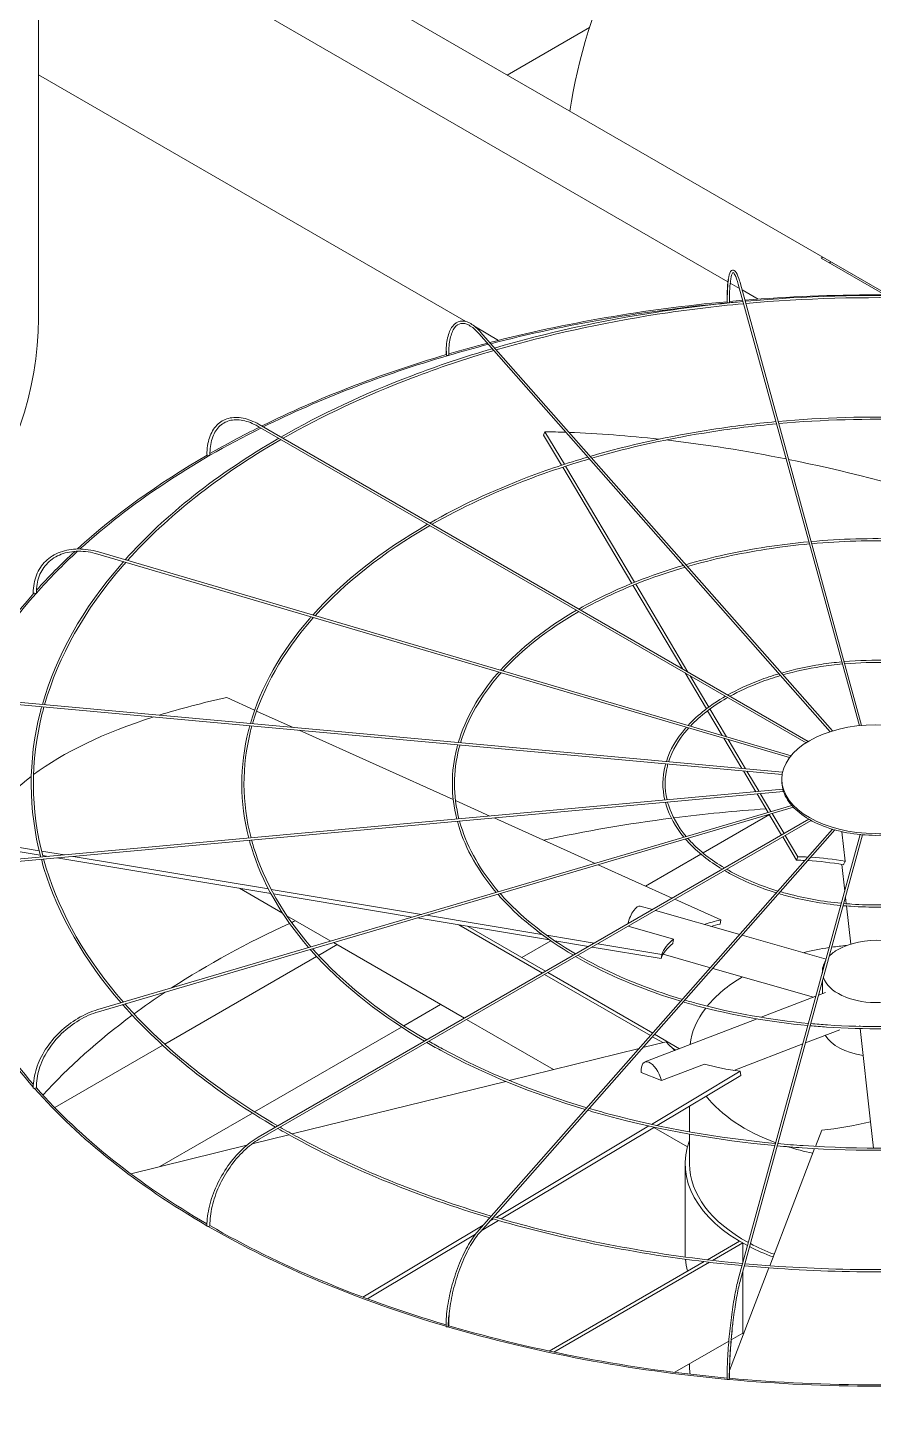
# Model space of a CAD drawing. Header units: millimetres. Extents: x -312439 to 477422, y -331570 to 212570.
# Drawn here: x 395668.5 to 395903.3, y 106674.1 to 107055.6 of the extents above; entities that cross this region are included whole.
import ezdxf

# ---------------------------------------------------------------- set-up
doc = ezdxf.new("R2010")
doc.units = ezdxf.units.MM

msp = doc.modelspace()

# ---------------------------------------------------------------- linework, layer by layer
at = {"color": 3, "linetype": 'Continuous', "lineweight": 0, "extrusion": (0, 0.816497, 0.57735)}
for p, q in [((395907.294, 106981.383), (395671.558, 107117.484)), ((395671.578, 107095.47), (395862.892, 106985.015)), ((395790.189, 106973.984), (395671.578, 107042.463))]:
    msp.add_line(p, q, dxfattribs=at)
at = {"color": 0, "linetype": 'Continuous', "lineweight": 0, "extrusion": (0, 0.816497, 0.57735)}
for p, q in [((395671.578, 106974.871), (395671.578, 107115.611)), ((395824.49, 107055.556), (395801.656, 107042.372)), ((395889.212, 106991.822), (395888.779, 106991.572)), ((395888.779, 106991.572), (395906.418, 106981.388)), ((395907.294, 106981.383), (395889.212, 106991.822)), ((395891.032, 106990.271), (395891.466, 106990.521)), ((395863.513, 106984.657), (395866.064, 106983.183)), ((395899.348, 106861.858), (395865.755, 106984.313)), ((395899.966, 106861.918), (395866.345, 106984.475)), ((395866.819, 106982.748), (395871.226, 106980.203)), ((395799.219, 106968.77), (395792.797, 106972.478)), ((395891.246, 106860.193), (395793.747, 106970.671)), ((395891.887, 106860.392), (395794.206, 106971.077)), ((395884.546, 106857.115), (395732.514, 106944.891)), ((395885.137, 106857.481), (395732.82, 106945.422)), ((395811.746, 106942.449), (395812.116, 106943.415)), ((395816.709, 106934.108), (395811.746, 106942.449)), ((395812.116, 106943.415), (395817.5, 106934.367)), ((395836.209, 106901.333), (395817.03, 106933.569)), ((395817.821, 106933.828), (395836.972, 106901.641)), ((395879.967, 106853.004), (395688.036, 106909.466)), ((395880.376, 106853.523), (395688.209, 106910.053)), ((395850.352, 106877.565), (395836.526, 106900.801)), ((395837.289, 106901.109), (395851.792, 106876.733)), ((395856.917, 106866.53), (395850.992, 106876.487)), ((395852.433, 106875.656), (395857.572, 106867.019)), ((395731.557, 106866.168), (395723.799, 106869.659)), ((395877.917, 106848.343), (395664.677, 106867.843)), ((395878.031, 106848.948), (395664.732, 106868.453)), ((395742.225, 106861.366), (395732.117, 106865.915)), ((395861.321, 106859.128), (395857.232, 106866)), ((395857.887, 106866.49), (395862.468, 106858.791)), ((395786.654, 106841.37), (395743.94, 106860.595)), ((395866.765, 106849.978), (395861.782, 106858.354)), ((395862.928, 106858.017), (395867.765, 106849.887)), ((395870.602, 106843.53), (395867.152, 106849.328)), ((395868.152, 106849.236), (395871.499, 106843.612)), ((395877.815, 106846.509), (395877.815, 106847.009)), ((395878.118, 106844.217), (395664.677, 106824.699)), ((395664.732, 106824.09), (395878.299, 106843.619)), ((395874.019, 106837.788), (395870.949, 106842.947)), ((395871.846, 106843.029), (395874.823, 106838.025)), ((395688.036, 106783.077), (395880.606, 106839.726)), ((395688.209, 106782.489), (395881.066, 106839.222)), ((395796.842, 106836.785), (395787.305, 106841.077)), ((395732.514, 106747.651), (395885.367, 106835.901)), ((395732.82, 106747.12), (395885.987, 106835.551)), ((395826, 106823.662), (395797.977, 106836.274)), ((395855.964, 106826.531), (395874.387, 106837.168)), ((395877.756, 106831.507), (395874.342, 106837.244)), ((395875.147, 106837.481), (395878.46, 106831.913)), ((395793.747, 106721.871), (395891.923, 106833.116)), ((395892.574, 106832.928), (395794.206, 106721.466)), ((395865.755, 106708.229), (395899.608, 106831.634)), ((395900.228, 106831.578), (395866.345, 106708.067)), ((395878.773, 106831.387), (395882.27, 106825.508)), ((395895.423, 106824.233), (395894.511, 106832.442)), ((395672.084, 106825.934), (395655.229, 106828.741)), ((395655.393, 106829.886), (395671.78, 106827.157)), ((395881.9, 106824.541), (395878.069, 106830.98)), ((395672.437, 106827.048), (395678.792, 106825.99)), ((395674.246, 106825.574), (395672.745, 106825.824)), ((395736.062, 106815.283), (395676.63, 106825.178)), ((395681.176, 106825.593), (395735.38, 106816.569)), ((395840.045, 106817.341), (395855.399, 106826.205)), ((395881.9, 106824.541), (395882.27, 106825.508)), ((395847.448, 106814.009), (395826.858, 106823.276)), ((395894.48, 106823.362), (395895.304, 106815.945)), ((395739.326, 106809.82), (395727.352, 106816.733)), ((395736.136, 106816.443), (395777.852, 106809.498)), ((395775.306, 106808.749), (395736.83, 106815.155)), ((395860.921, 106807.945), (395848.137, 106813.699)), ((395895.488, 106814.298), (395895.692, 106812.457)), ((395752.699, 106802.099), (395740.517, 106809.132)), ((395813.386, 106802.409), (395776.692, 106808.518)), ((395779.237, 106809.267), (395811.267, 106803.935)), ((395838.57, 106811.77), (395841.916, 106810.814)), ((395842.735, 106810.58), (395866.135, 106803.895)), ((395895.761, 106811.837), (395896.936, 106801.271)), ((395788.208, 106806.601), (395811.413, 106793.204)), ((395812.279, 106793.704), (395790.642, 106806.196)), ((395835.166, 106806.21), (395847.789, 106802.604)), ((395860.756, 106806.8), (395860.921, 106807.945)), ((395749.29, 106798.127), (395754.434, 106801.097)), ((395789.76, 106780.702), (395753.432, 106801.676)), ((395805.692, 106797.507), (395813.748, 106802.158)), ((395812.61, 106803.711), (395825.807, 106801.514)), ((395824.231, 106800.604), (395814.809, 106802.172)), ((395826.758, 106801.356), (395844.506, 106798.401)), ((395866.787, 106803.709), (395890.119, 106797.043)), ((395706.616, 106773.489), (395748.746, 106797.813)), ((395844.342, 106797.256), (395825.181, 106800.446)), ((395844.342, 106797.256), (395844.506, 106798.401)), ((395844.907, 106798.462), (395858.031, 106794.713)), ((395841.998, 106776.545), (395812.892, 106793.35)), ((395858.684, 106794.526), (395886.639, 106786.54)), ((395889.074, 106793.662), (395889.074, 106793.233)), ((395812.026, 106792.85), (395841.413, 106775.883)), ((395889.074, 106790.918), (395889.074, 106787.477)), ((395872.08, 106780.94), (395887.308, 106786.798)), ((395888.018, 106787.071), (395889.963, 106787.819)), ((395772.917, 106778.584), (395783.172, 106784.505)), ((395731.562, 106754.707), (395772.322, 106778.241)), ((395814.474, 106766.433), (395790.372, 106780.348)), ((395839.856, 106768.545), (395870.953, 106780.507)), ((395899.475, 106778.438), (395899.448, 106778.68)), ((395902.423, 106751.923), (395899.543, 106777.824)), ((395845.763, 106774.14), (395839.284, 106772.544)), ((395841.955, 106775.57), (395844.83, 106773.91)), ((395849.458, 106772.239), (395842.539, 106776.233)), ((395884.386, 106773.829), (395893.932, 106777.501)), ((395676.106, 106755.874), (395706.059, 106773.168)), ((395838.24, 106772.287), (395802.224, 106763.415)), ((395847.465, 106772.389), (395848.418, 106771.839)), ((395864.559, 106766.202), (395883.676, 106773.556)), ((395844.483, 106763.383), (395856.415, 106767.973)), ((395801.219, 106763.168), (395741.95, 106748.569)), ((395838.786, 106765.652), (395844.483, 106763.383)), ((395841.694, 106751.245), (395866.285, 106765.965)), ((395866.491, 106764.834), (395843.234, 106750.912)), ((395866.491, 106764.834), (395866.285, 106765.965)), ((395852.25, 106749.152), (395852.25, 106756.309)), ((395705.288, 106739.538), (395730.962, 106754.361)), ((395902.423, 106751.923), (395903.231, 106744.657)), ((395741.077, 106748.354), (395730.884, 106745.843)), ((395798.551, 106725.421), (395840.928, 106750.787)), ((395842.463, 106750.451), (395799.965, 106725.013)), ((395851.664, 106744.961), (395842.312, 106750.361)), ((395852.25, 106740.22), (395852.25, 106748.53)), ((395888.892, 106749.659), (395887.153, 106745.121)), ((395729.438, 106745.487), (395697.177, 106737.541)), ((395886.923, 106744.52), (395874.468, 106712.012)), ((395851.025, 106715.217), (395851.025, 106740.22)), ((395799.245, 106724.582), (395794.393, 106721.677)), ((395796.74, 106724.337), (395797.835, 106724.992)), ((395761.608, 106703.308), (395795.008, 106723.3)), ((395792.819, 106720.736), (395762.9, 106702.827)), ((395866.125, 106718.824), (395857.183, 106713.662)), ((395858.625, 106713.494), (395866.991, 106718.324)), ((395866.991, 106718.324), (395866.125, 106718.824)), ((395866.991, 106718.324), (395866.991, 106712.735)), ((395856.297, 106713.15), (395813.311, 106688.332)), ((395814.579, 106688.064), (395857.735, 106712.98)), ((395874.239, 106711.415), (395863.317, 106682.908)), ((395866.991, 106710.42), (395866.991, 106693.321)), ((395863.122, 106691.087), (395848.152, 106682.444)), ((395866.991, 106693.321), (395863.787, 106691.471)), ((395852.25, 106683.824), (395852.25, 106684.81)), ((395862.639, 106681.138), (395862.537, 106680.87))]:
    msp.add_line(p, q, dxfattribs=at)
at = {"color": 0, "linetype": 'Continuous', "lineweight": 0}
for centre, major_axis, ratio, start_param, end_param in [((395895.871, 107059.579), (55.374, 95.91), 0.5773503, 1.283548, 2.1650752), ((395904.049, 106829.998), (-262.225, 0), 0.5773503, 4.8542575, 4.8684283), ((395904.049, 106829.998), (-262.225, 0), 0.5773503, 4.5737285, 4.8518651), ((395904.049, 106829.998), (-262.225, 0), 0.5773503, 4.8709744, 5.1337903), ((395904.049, 106829.998), (-261.613, 0), 0.5773503, 4.8702538, 5.1336735), ((395862.944, 106979.505), (0.306, 0), 0.5773503, 3.1415927, 3.7072911), ((395862.992, 106979.331), (0.306, 0.001), 0.5647458, 3.2969897, 4.867786), ((395862.992, 106979.331), (0.306, 0.001), 0.5647458, 4.867786, 6.2831853), ((395904.049, 106829.998), (-261.613, 0), 0.5773503, 4.8601846, 4.8693633), ((395409.353, 106974.871), (-262.225, 0), 0.5773503, 2.3561945, 3.1415927), ((395904.049, 106829.998), (-262.225, 0), 0.5773503, 5.1849758, 5.420347), ((395784.963, 106964.877), (0.306, 0), 0.5773503, 3.1415927, 4.134446), ((395785.102, 106964.719), (0.306, 0.003), 0.5659728, 3.6079382, 5.1787345), ((395785.102, 106964.719), (0.306, 0.003), 0.5659728, 5.1787345, 6.2831853), ((395904.049, 106829.998), (-261.613, 0), 0.5773503, 5.1364588, 5.1836819), ((395904.049, 106829.998), (-262.225, 0), 0.5773503, 5.1365691, 5.1818933), ((395904.049, 106829.998), (-261.613, 0), 0.5773503, 5.183912, 5.4201653), ((395904.049, 106829.998), (-261.613, 0), 0.5773503, 5.4234857, 5.718128), ((395904.049, 106829.998), (-262.225, 0), 0.5773503, 5.4236595, 5.4949761), ((395904.42, 106788.282), (-236.033, 90.421), 0.5343599, 5.2814302, 5.3074736), ((395904.42, 106788.282), (-236.033, 90.421), 0.5343599, 5.1688261, 5.2776752), ((395904.42, 106788.282), (-236.033, 90.421), 0.5343599, 5.0198116, 5.1604272), ((395904.049, 106829.998), (-262.225, 0), 0.5773503, 5.4989549, 5.7196003), ((395718.628, 106937.051), (0.306, 0), 0.5773503, 3.1415927, 4.450555), ((395718.845, 106936.926), (0.306, 0.004), 0.5683066, 3.9193388, 5.4901351), ((395718.845, 106936.926), (0.306, 0.004), 0.5683066, 5.4901351, 6.2831853), ((395904.42, 106788.282), (-236.033, 90.421), 0.5343599, 4.8289255, 5.0170065), ((395904.049, 106829.998), (-261.613, 0), 0.5773503, 5.7230202, 5.8115447), ((395904.049, 106829.998), (-262.225, 0), 0.5773503, 5.7247725, 5.8068149), ((395904.049, 106829.998), (-262.225, 0), 0.5773503, 5.8129334, 6.0685314), ((395904.049, 106829.998), (-261.613, 0), 0.5773503, 5.8119417, 6.0598961), ((395670.433, 106898.753), (0.306, 0), 0.5773503, 3.1415927, 4.7647143), ((395670.706, 106898.673), (0.306, 0.005), 0.5715189, 4.2314546, 5.8022509), ((395670.706, 106898.673), (0.306, 0.005), 0.5715189, 5.8022509, 6.2831853), ((395904.214, 106788.46), (-250.189, 35.961), 0.3284711, 5.5638228, 5.6785471), ((395904.214, 106788.46), (-250.189, 35.961), 0.3284711, 5.6885713, 5.965771), ((395904.214, 106788.46), (-250.189, 35.961), 0.3284711, 5.9728515, 6.2156373), ((395903.941, 106846.509), (-26.126, 0), 0.5773503, 0, 0.1535113), ((395903.941, 106846.509), (-26.126, 0), 0.5773503, 0.160648, 0.4676706), ((395904.049, 106688.758), (-261.613, 0), 0.5773503, 4.8296672, 4.9289778), ((395903.941, 106846.509), (-26.126, 0), 0.5773503, 0.4748072, 0.7818298), ((395904.049, 106688.758), (-261.613, 0), 0.5773503, 4.9315023, 5.0730373), ((395903.941, 106846.509), (-26.126, 0), 0.5773503, 0.7889665, 1.0959891), ((395903.941, 106846.509), (-26.126, 0), 0.5773503, 1.1031258, 1.4101484), ((395903.941, 106846.509), (-26.126, 0), 0.5773503, 1.417285, 1.7243076), ((395904.049, 106787.315), (-56.639, 21.698), 0.5343599, 5.2632147, 5.3074736), ((395904.42, 106788.282), (56.639, -21.698), 0.5343599, 2.113134, 2.1658809), ((395904.049, 106787.315), (-56.639, 21.698), 0.5343599, 5.0728277, 5.2488944), ((395904.42, 106788.282), (56.639, -21.698), 0.5343599, 1.92896, 2.0989228), ((395837.051, 106806.455), (1.518, 5.315), 0.3621096, 0, 1.5955332), ((395904.049, 106829.998), (-262.225, 0), 0.5773503, 0.15775, 0.4689102), ((395904.049, 106829.998), (-261.613, 0), 0.5773503, 0.1573017, 0.4645126), ((395904.049, 106688.758), (-261.613, 0), 0.5773503, 5.3840325, 5.5566031), ((395904.049, 106688.758), (-261.613, 0), 0.5773503, 5.3759613, 5.381266), ((395904.214, 106788.46), (-60.036, 8.629), 0.3284711, 5.5638228, 5.6832782), ((395904.049, 106787.315), (-60.036, 8.629), 0.3284711, 5.5638228, 5.6281345), ((395904.049, 106787.315), (-60.036, 8.629), 0.3284711, 5.9809914, 6.2156373), ((395904.214, 106788.46), (-60.036, 8.629), 0.3284711, 5.9787164, 6.2156373), ((395904.049, 106771.35), (-51.8, 0), 0.5773503, 4.8725497, 4.9536635), ((395904.049, 106793.662), (-14.976, 0), 0.5773503, 3.6916997, 5.4977871), ((395904.049, 106771.35), (-51.8, 0), 0.5773503, 4.9668384, 5.1151413), ((395904.049, 106793.662), (-14.976, 0), 0.5773503, 5.4977871, 5.7722245), ((395904.049, 106793.662), (-14.976, 0), 0.5773503, 5.9253681, 6.3268432), ((395904.049, 106771.35), (-51.8, 0), 0.5773503, 5.5125312, 5.8454489), ((395904.049, 106793.662), (-14.976, 0), 0.5773503, 0.1968015, 2.9056449), ((395904.049, 106688.758), (-261.613, 0), 0.5773503, 5.5668053, 5.6187776), ((395904.049, 106688.758), (-261.613, 0), 0.5773503, 5.6218563, 5.7966666), ((395904.049, 106771.35), (-51.8, 0), 0.5773503, 5.864801, 6.2160224), ((395903.844, 106788.446), (-59.674, -10.853), 0.3443205, 0.1772511, 0.3142745), ((395904.049, 106778.755), (-14.976, 0), 0.5773503, 0.3310244, 1.3226651), ((395841.84, 106763.386), (-1.984, 5.159), 0.4527097, 4.5393785, 7.2340672), ((395903.844, 106788.446), (-59.674, -10.853), 0.3443205, 0.5921448, 0.8290657), ((395670.433, 106761.369), (0.306, 0), 0.5773503, 3.1415927, 5.7071921), ((395904.049, 106829.998), (-262.225, 0), 0.5773503, 0.4717795, 0.7837457), ((395670.706, 106761.449), (0.306, 0.005), 0.5830421, 5.1737369, 6.2831853), ((395904.049, 106829.998), (-261.613, 0), 0.5773503, 0.4715588, 0.781436), ((395904.049, 106771.35), (-51.8, 0), 0.5773503, 0.4237953, 1.0021877), ((395903.679, 106788.254), (-56.425, -22.248), 0.5660586, 1.0925617, 1.3294826), ((395904.049, 106740.22), (-53.025, 0), 0.5773503, 6.0678252, 7.1147249), ((395904.049, 106771.35), (-51.8, 0), 0.5773503, 1.0153625, 1.0203014), ((395904.049, 106771.35), (-51.8, 0), 0.5773503, 1.0757224, 1.2236785), ((395904.049, 106740.22), (-51.8, 0), 0.5773503, 0, 0.8158921), ((395718.628, 106723.07), (0.306, 0), 0.5773503, 3.1415927, 6.0213513), ((395904.049, 106829.998), (-262.225, 0), 0.5773503, 0.7858257, 1.0981183), ((395718.845, 106723.195), (0.306, 0.004), 0.5862544, 5.4898935, 6.2831853), ((395904.049, 106829.998), (-261.613, 0), 0.5773503, 0.7858227, 1.096892), ((395904.049, 106740.22), (-53.025, 0), 0.5773503, 0.8456372, 1.0001122), ((395904.049, 106740.22), (-51.8, 0), 0.5773503, 0.8304704, 0.9913861), ((395904.049, 106715.217), (-53.025, 0), 0.5773503, 0, 0.0255506), ((395904.049, 106715.217), (-53.025, 0), 0.5773503, 0.0459168, 0.1554998), ((395784.963, 106695.245), (-0.306, 0), 0.5773503, 0, 3.1415927), ((395904.049, 106829.998), (-262.225, 0), 0.5773503, 1.0998851, 1.4125333), ((395785.102, 106695.402), (-0.306, -0.003), 0.5885883, 2.6652649, 3.1415927), ((395904.049, 106829.998), (-261.613, 0), 0.5773503, 1.1000981, 1.4118355), ((395904.049, 106715.217), (-53.025, 0), 0.5773503, 0.7969487, 0.8037884), ((395904.049, 106689.258), (-262.225, 0), 0.5773503, 0, 2.3561945), ((395904.049, 106683.824), (-51.8, 0), 0.5773503, 0, 0.0632109), ((395862.944, 106680.616), (-0.306, 0), 0.5773503, 0, 3.1415927), ((395904.049, 106829.998), (-262.225, 0), 0.5773503, 1.4139544, 1.727034), ((395862.992, 106680.791), (-0.306, -0.001), 0.5898153, 2.9827557, 3.1415927), ((395904.049, 106829.998), (-261.613, 0), 0.5773503, 1.41439, 1.726367)]:
    msp.add_ellipse(centre, major_axis=major_axis, ratio=ratio, start_param=start_param, end_param=end_param, dxfattribs=at)
msp.add_ellipse((395903.941, 106847.009), major_axis=(-26.126, 0), ratio=0.5773503, dxfattribs=at)
for points, knots in [([(395862.638, 106979.505), (395862.638, 106981.209), (395862.689, 106982.726), (395862.892, 106985.244), (395863.042, 106986.244), (395863.443, 106987.666), (395863.669, 106988.181), (395864.454, 106988.296), (395864.703, 106988.149), (395865.254, 106987.563), (395865.561, 106986.909), (395866.041, 106985.527), (395866.193, 106985.029), (395866.345, 106984.475)], [4.712389, 4.712389, 4.712389, 4.712389, 5.0265482, 5.0265482, 5.3407075, 5.3407075, 5.6548668, 5.6548668, 5.8236028, 5.8236028, 6.1377621, 6.1377621, 6.2831853, 6.2831853, 6.2831853, 6.2831853]), ([(395865.755, 106984.313), (395865.436, 106985.474), (395865.117, 106986.365), (395864.561, 106987.446), (395864.312, 106987.596), (395864.285, 106987.596), (395864.08, 106987.447), (395863.728, 106986.282), (395863.584, 106985.432), (395863.373, 106983.189), (395863.311, 106981.759), (395863.298, 106979.87), (395863.297, 106979.603), (395863.298, 106979.332)], [0, 0, 0, 0, 0.3152669, 0.3152669, 0.6094726, 0.6094726, 0.9267406, 0.9267406, 1.2208373, 1.2208373, 1.5356304, 1.5356304, 1.5863402, 1.5863402, 1.5863402, 1.5863402]), ([(395863.02, 106985.641), (395863.011, 106985.581), (395863.002, 106985.519), (395862.85, 106984.432), (395862.755, 106983.129), (395862.692, 106980.891), (395862.683, 106980.131), (395862.686, 106979.331)], [1.10131175, 1.10131175, 1.10131175, 1.10131175, 1.12076762, 1.12076762, 1.43803566, 1.43803566, 1.5863026, 1.5863026, 1.5863026, 1.5863026]), ([(395940.198, 106979.595), (395932.704, 106980.273), (395925.152, 106980.741), (395900.924, 106981.556), (395884.166, 106981.086), (395867.684, 106979.595)], [5.342386, 5.342386, 5.342386, 5.342386, 5.43953692, 5.43953692, 5.65318828, 5.65318828, 5.65318828, 5.65318828]), ([(395940.034, 106978.995), (395932.516, 106979.673), (395924.94, 106980.139), (395900.821, 106980.938), (395884.199, 106980.469), (395867.849, 106978.995)], [5.34285963, 5.34285963, 5.34285963, 5.34285963, 5.44045758, 5.44045758, 5.65271466, 5.65271466, 5.65271466, 5.65271466]), ([(395867.064, 106979.539), (395859.058, 106978.802), (395851.117, 106977.825), (395827.69, 106974.199), (395812.528, 106970.851), (395798.121, 106966.64)], [5.65586592, 5.65586592, 5.65586592, 5.65586592, 5.75969853, 5.75969853, 5.96646224, 5.96646224, 5.96646224, 5.96646224]), ([(395867.229, 106978.939), (395859.152, 106978.198), (395851.142, 106977.212), (395827.821, 106973.594), (395812.825, 106970.286), (395798.569, 106966.132)], [5.65539644, 5.65539644, 5.65539644, 5.65539644, 5.76029586, 5.76029586, 5.96514032, 5.96514032, 5.96514032, 5.96514032]), ([(395784.657, 106964.877), (395784.657, 106966.592), (395784.807, 106968.141), (395785.404, 106970.767), (395785.848, 106971.845), (395787.029, 106973.43), (395787.778, 106973.936), (395789.418, 106974.22), (395790.278, 106974.047), (395792.091, 106973.127), (395793.056, 106972.341), (395794.08, 106971.218), (395794.143, 106971.148), (395794.206, 106971.077)], [4.712389, 4.712389, 4.712389, 4.712389, 5.0265482, 5.0265482, 5.3407075, 5.3407075, 5.6548668, 5.6548668, 5.9484515, 5.9484515, 6.2626108, 6.2626108, 6.2831853, 6.2831853, 6.2831853, 6.2831853]), ([(395793.747, 106970.671), (395792.832, 106971.707), (395791.924, 106972.473), (395790.241, 106973.395), (395789.476, 106973.551), (395788.134, 106973.316), (395787.537, 106972.922), (395786.51, 106971.524), (395786.093, 106970.519), (395785.541, 106968.016), (395785.401, 106966.525), (395785.407, 106964.818), (395785.408, 106964.77), (395785.408, 106964.722)], [0, 0, 0, 0, 0.3146448, 0.3146448, 0.6289116, 0.6289116, 0.9461796, 0.9461796, 1.2634477, 1.2634477, 1.5772832, 1.5772832, 1.5863402, 1.5863402, 1.5863402, 1.5863402]), ([(395797.473, 106966.449), (395789.799, 106964.189), (395782.341, 106961.684), (395762.109, 106953.996), (395749.932, 106948.288), (395738.855, 106941.937)], [5.96956861, 5.96956861, 5.96956861, 5.96956861, 6.07987049, 6.07987049, 6.27966483, 6.27966483, 6.27966483, 6.27966483]), ([(395797.92, 106965.942), (395790.147, 106963.66), (395782.595, 106961.127), (395762.445, 106953.466), (395750.419, 106947.837), (395739.469, 106941.583)], [5.96825255, 5.96825255, 5.96825255, 5.96825255, 6.08012371, 6.08012371, 6.27780239, 6.27780239, 6.27780239, 6.27780239]), ([(395784.805, 106965.731), (395784.799, 106965.527), (395784.796, 106965.32), (395784.794, 106964.981), (395784.795, 106964.85), (395784.796, 106964.718)], [7.805980691, 7.805980691, 7.805980691, 7.805980691, 7.845140151, 7.845140151, 7.869416781, 7.869416781, 7.869416781, 7.869416781]), ([(395718.322, 106937.051), (395718.322, 106938.777), (395718.558, 106940.372), (395719.492, 106943.151), (395720.19, 106944.335), (395721.989, 106946.155), (395723.087, 106946.791), (395725.555, 106947.442), (395726.922, 106947.459), (395729.787, 106946.89), (395731.286, 106946.302), (395732.793, 106945.437), (395732.807, 106945.429), (395732.82, 106945.422)], [0, 0, 0, 0, 0.3141593, 0.3141593, 0.6283185, 0.6283185, 0.9411039, 0.9411039, 1.2538555, 1.2538555, 1.5680148, 1.5680148, 1.5707963, 1.5707963, 1.5707963, 1.5707963]), ([(395732.514, 106944.891), (395731.076, 106945.721), (395729.644, 106946.282), (395726.945, 106946.817), (395725.678, 106946.792), (395723.427, 106946.178), (395722.44, 106945.591), (395720.817, 106943.897), (395720.182, 106942.789), (395719.337, 106940.141), (395719.129, 106938.604), (395719.151, 106936.93)], [4.712389, 4.712389, 4.712389, 4.712389, 5.029657, 5.029657, 5.3469251, 5.3469251, 5.6641931, 5.6641931, 5.9814611, 5.9814611, 6.2987292, 6.2987292, 6.2987292, 6.2987292]), ([(395876.207, 106946.211), (395870.222, 106945.659), (395864.286, 106944.928), (395846.77, 106942.218), (395835.432, 106939.718), (395824.654, 106936.575)], [5.65618024, 5.65618024, 5.65618024, 5.65618024, 5.75959703, 5.75959703, 5.96555925, 5.96555925, 5.96555925, 5.96555925]), ([(395876.372, 106945.611), (395870.316, 106945.055), (395864.311, 106944.315), (395846.901, 106941.613), (395835.728, 106939.153), (395825.102, 106936.067)], [5.6555551, 5.6555551, 5.6555551, 5.6555551, 5.760393, 5.760393, 5.9637948, 5.9637948, 5.9637948, 5.9637948]), ([(395931.056, 106946.267), (395925.472, 106946.77), (395919.846, 106947.118), (395901.729, 106947.73), (395889.175, 106947.38), (395876.827, 106946.267)], [5.34296141, 5.34296141, 5.34296141, 5.34296141, 5.43938168, 5.43938168, 5.65261288, 5.65261288, 5.65261288, 5.65261288]), ([(395930.891, 106945.667), (395925.284, 106946.17), (395919.634, 106946.516), (395901.626, 106947.111), (395889.208, 106946.763), (395876.991, 106945.667)], [5.34359392, 5.34359392, 5.34359392, 5.34359392, 5.44060854, 5.44060854, 5.65198037, 5.65198037, 5.65198037, 5.65198037]), ([(395824.005, 106936.385), (395818.255, 106934.69), (395812.666, 106932.813), (395797.545, 106927.068), (395788.455, 106922.812), (395780.178, 106918.079)], [5.96969757, 5.96969757, 5.96969757, 5.96969757, 6.07982614, 6.07982614, 6.27841616, 6.27841616, 6.27841616, 6.27841616]), ([(395824.453, 106935.878), (395818.602, 106934.161), (395812.919, 106932.255), (395797.881, 106926.537), (395788.941, 106922.361), (395780.793, 106917.724)], [5.96794353, 5.96794353, 5.96794353, 5.96794353, 6.08016355, 6.08016355, 6.27592849, 6.27592849, 6.27592849, 6.27592849]), ([(395885.347, 106912.894), (395881.384, 106912.527), (395877.453, 106912.042), (395865.847, 106910.248), (395858.329, 106908.596), (395851.179, 106906.519)], [5.65683386, 5.65683386, 5.65683386, 5.65683386, 5.75939254, 5.75939254, 5.96383461, 5.96383461, 5.96383461, 5.96383461]), ([(395885.512, 106912.294), (395881.478, 106911.923), (395877.479, 106911.429), (395865.978, 106909.643), (395858.626, 106908.03), (395851.627, 106906.011)], [5.65589869, 5.65589869, 5.65589869, 5.65589869, 5.76058509, 5.76058509, 5.96118261, 5.96118261, 5.96118261, 5.96118261]), ([(395921.916, 106912.95), (395918.242, 106913.279), (395914.542, 106913.507), (395902.532, 106913.914), (395894.182, 106913.685), (395885.967, 106912.95)], [5.34408303, 5.34408303, 5.34408303, 5.34408303, 5.43906993, 5.43906993, 5.65149126, 5.65149126, 5.65149126, 5.65149126]), ([(395921.751, 106912.35), (395918.054, 106912.679), (395914.33, 106912.905), (395902.429, 106913.296), (395894.215, 106913.069), (395886.131, 106912.35)], [5.34503474, 5.34503474, 5.34503474, 5.34503474, 5.44090812, 5.44090812, 5.65053954, 5.65053954, 5.65053954, 5.65053954]), ([(395670.127, 106898.753), (395670.127, 106900.486), (395670.426, 106902.135), (395671.602, 106905.105), (395672.478, 106906.424), (395674.719, 106908.591), (395676.083, 106909.439), (395679.154, 106910.58), (395680.861, 106910.874), (395684.45, 106910.887), (395686.331, 106910.606), (395688.209, 106910.053)], [4.712389, 4.712389, 4.712389, 4.712389, 5.0265482, 5.0265482, 5.3407075, 5.3407075, 5.6548668, 5.6548668, 5.969026, 5.969026, 6.2831853, 6.2831853, 6.2831853, 6.2831853]), ([(395688.036, 106909.466), (395686.22, 106910), (395684.408, 106910.267), (395680.973, 106910.244), (395679.352, 106909.954), (395676.459, 106908.854), (395675.189, 106908.044), (395673.114, 106905.986), (395672.31, 106904.737), (395671.245, 106901.914), (395670.984, 106900.339), (395671.012, 106898.678)], [0, 0, 0, 0, 0.317268, 0.317268, 0.6345361, 0.6345361, 0.9518041, 0.9518041, 1.2690722, 1.2690722, 1.5863402, 1.5863402, 1.5863402, 1.5863402]), ([(395695.177, 106907.365), (395694.952, 106907.11), (395694.728, 106906.854), (395683.888, 106894.385), (395676.49, 106881.23), (395672.655, 106867.728)], [0.31387846, 0.31387846, 0.31387846, 0.31387846, 0.32022171, 0.32022171, 0.6228537, 0.6228537, 0.6228537, 0.6228537]), ([(395695.826, 106907.174), (395695.553, 106906.867), (395695.283, 106906.559), (395684.451, 106894.113), (395677.097, 106881.057), (395673.275, 106867.671)], [0.31209175, 0.31209175, 0.31209175, 0.31209175, 0.31977769, 0.31977769, 0.62202139, 0.62202139, 0.62202139, 0.62202139]), ([(395850.53, 106906.329), (395846.705, 106905.201), (395842.987, 106903.952), (395832.977, 106900.149), (395826.97, 106897.344), (395821.492, 106894.227)], [5.97003164, 5.97003164, 5.97003164, 5.97003164, 6.07973571, 6.07973571, 6.27604568, 6.27604568, 6.27604568, 6.27604568]), ([(395850.977, 106905.822), (395847.053, 106904.672), (395843.241, 106903.395), (395833.313, 106899.619), (395827.457, 106896.893), (395822.108, 106893.871)], [5.96740299, 5.96740299, 5.96740299, 5.96740299, 6.08024114, 6.08024114, 6.27230164, 6.27230164, 6.27230164, 6.27230164]), ([(395747.243, 106892.049), (395747.066, 106891.849), (395746.891, 106891.649), (395738.797, 106882.337), (395733.261, 106872.525), (395730.365, 106862.451)], [0.31368489, 0.31368489, 0.31368489, 0.31368489, 0.32029533, 0.32029533, 0.62093354, 0.62093354, 0.62093354, 0.62093354]), ([(395747.892, 106891.858), (395747.668, 106891.606), (395747.446, 106891.353), (395739.36, 106882.064), (395733.869, 106872.352), (395730.986, 106862.394)], [0.31130083, 0.31130083, 0.31130083, 0.31130083, 0.31970361, 0.31970361, 0.61980435, 0.61980435, 0.61980435, 0.61980435]), ([(395894.487, 106879.577), (395892.547, 106879.395), (395890.622, 106879.157), (395884.924, 106878.278), (395881.227, 106877.473), (395877.705, 106876.463)], [5.65878241, 5.65878241, 5.65878241, 5.65878241, 5.75876753, 5.75876753, 5.95869527, 5.95869527, 5.95869527, 5.95869527]), ([(395894.651, 106878.977), (395892.641, 106878.791), (395890.647, 106878.544), (395885.055, 106877.674), (395881.524, 106876.907), (395878.154, 106875.954)], [5.65692719, 5.65692719, 5.65692719, 5.65692719, 5.76114351, 5.76114351, 5.95335964, 5.95335964, 5.95335964, 5.95335964]), ([(395912.776, 106879.633), (395911.013, 106879.787), (395909.238, 106879.895), (395903.336, 106880.099), (395899.189, 106879.99), (395895.107, 106879.633)], [5.34742678, 5.34742678, 5.34742678, 5.34742678, 5.43812478, 5.43812478, 5.64814751, 5.64814751, 5.64814751, 5.64814751]), ([(395912.611, 106879.033), (395910.825, 106879.187), (395909.026, 106879.293), (395903.234, 106879.481), (395899.222, 106879.374), (395895.271, 106879.033)], [5.34934775, 5.34934775, 5.34934775, 5.34934775, 5.44178794, 5.44178794, 5.64622654, 5.64622654, 5.64622654, 5.64622654]), ([(395799.3, 106876.735), (395799.176, 106876.593), (395799.052, 106876.452), (395793.703, 106870.296), (395790.029, 106863.824), (395788.074, 106857.174)], [0.31344956, 0.31344956, 0.31344956, 0.31344956, 0.32044212, 0.32044212, 0.61727915, 0.61727915, 0.61727915, 0.61727915]), ([(395799.95, 106876.544), (395799.777, 106876.35), (395799.606, 106876.156), (395794.267, 106870.024), (395790.637, 106863.651), (395788.696, 106857.117)], [0.30986952, 0.30986952, 0.30986952, 0.30986952, 0.31955549, 0.31955549, 0.6155298, 0.6155298, 0.6155298, 0.6155298]), ([(395877.055, 106876.274), (395875.156, 106875.712), (395873.31, 106875.091), (395868.41, 106873.231), (395865.486, 106871.876), (395862.808, 106870.373)], [5.97102709, 5.97102709, 5.97102709, 5.97102709, 6.0794509, 6.0794509, 6.26898955, 6.26898955, 6.26898955, 6.26898955]), ([(395877.502, 106875.767), (395875.504, 106875.184), (395873.564, 106874.534), (395868.746, 106872.701), (395865.974, 106871.425), (395863.426, 106870.016)], [5.96578422, 5.96578422, 5.96578422, 5.96578422, 6.08045705, 6.08045705, 6.26142742, 6.26142742, 6.26142742, 6.26142742]), ([(395672.487, 106867.129), (395672.327, 106866.551), (395672.174, 106865.973), (395668.676, 106852.153), (395668.743, 106838.619), (395672.225, 106825.39)], [0.6273321, 0.6273321, 0.6273321, 0.6273321, 0.64026634, 0.64026634, 0.9362265, 0.9362265, 0.9362265, 0.9362265]), ([(395673.107, 106867.072), (395672.944, 106866.487), (395672.789, 106865.901), (395669.286, 106852.116), (395669.355, 106838.634), (395672.844, 106825.446)], [0.62653255, 0.62653255, 0.62653255, 0.62653255, 0.63973087, 0.63973087, 0.93697289, 0.93697289, 0.93697289, 0.93697289]), ([(395730.196, 106861.851), (395730.071, 106861.4), (395729.951, 106860.948), (395727.339, 106850.623), (395727.371, 106840.533), (395729.93, 106830.666)], [0.62689443, 0.62689443, 0.62689443, 0.62689443, 0.64035432, 0.64035432, 0.93404611, 0.93404611, 0.93404611, 0.93404611]), ([(395730.816, 106861.795), (395730.688, 106861.336), (395730.566, 106860.876), (395727.949, 106850.586), (395727.983, 106840.548), (395730.548, 106830.723)], [0.62582334, 0.62582334, 0.62582334, 0.62582334, 0.63964072, 0.63964072, 0.93502054, 0.93502054, 0.93502054, 0.93502054]), ([(395851.358, 106861.421), (395851.285, 106861.338), (395851.212, 106861.255), (395848.609, 106858.256), (395846.798, 106855.122), (395845.787, 106851.896)], [0.31275087, 0.31275087, 0.31275087, 0.31275087, 0.32087906, 0.32087906, 0.60646372, 0.60646372, 0.60646372, 0.60646372]), ([(395852.008, 106861.229), (395851.887, 106861.094), (395851.767, 106860.959), (395849.174, 106857.985), (395847.407, 106854.949), (395846.412, 106851.839)], [0.30556743, 0.30556743, 0.30556743, 0.30556743, 0.31911145, 0.31911145, 0.60263629, 0.60263629, 0.60263629, 0.60263629]), ([(395787.903, 106856.575), (395787.813, 106856.253), (395787.728, 106855.931), (395786.002, 106849.101), (395786, 106842.451), (395787.64, 106835.944)], [0.62618978, 0.62618978, 0.62618978, 0.62618978, 0.64052907, 0.64052907, 0.92987427, 0.92987427, 0.92987427, 0.92987427]), ([(395788.523, 106856.518), (395788.43, 106856.189), (395788.342, 106855.859), (395786.612, 106849.064), (395786.612, 106842.466), (395788.257, 106836)], [0.62457061, 0.62457061, 0.62457061, 0.62457061, 0.6394598, 0.6394598, 0.93127617, 0.93127617, 0.93127617, 0.93127617]), ([(395845.609, 106851.298), (395845.555, 106851.106), (395845.504, 106850.913), (395844.664, 106847.579), (395844.63, 106844.369), (395845.355, 106841.221)], [0.62410482, 0.62410482, 0.62410482, 0.62410482, 0.64104385, 0.64104385, 0.91753144, 0.91753144, 0.91753144, 0.91753144]), ([(395846.23, 106851.241), (395846.173, 106851.042), (395846.118, 106850.842), (395845.275, 106847.542), (395845.242, 106844.383), (395845.971, 106841.278)], [0.62079185, 0.62079185, 0.62079185, 0.62079185, 0.63891194, 0.63891194, 0.91997787, 0.91997787, 0.91997787, 0.91997787]), ([(395845.503, 106840.62), (395845.572, 106840.356), (395845.646, 106840.092), (395846.661, 106836.74), (395848.329, 106833.733), (395850.662, 106830.917)], [0.93516687, 0.93516687, 0.93516687, 0.93516687, 0.95843835, 0.95843835, 1.2316048, 1.2316048, 1.2316048, 1.2316048]), ([(395846.121, 106840.676), (395846.19, 106840.418), (395846.264, 106840.16), (395847.281, 106836.864), (395848.952, 106833.894), (395851.303, 106831.105)], [0.93813971, 0.93813971, 0.93813971, 0.93813971, 0.96156851, 0.96156851, 1.23828559, 1.23828559, 1.23828559, 1.23828559]), ([(395787.796, 106835.343), (395787.919, 106834.884), (395788.049, 106834.426), (395790.127, 106827.595), (395793.646, 106821.389), (395798.596, 106815.6)], [0.93878416, 0.93878416, 0.93878416, 0.93878416, 0.9592157, 0.9592157, 1.24402203, 1.24402203, 1.24402203, 1.24402203]), ([(395788.415, 106835.399), (395788.537, 106834.947), (395788.668, 106834.494), (395790.747, 106827.72), (395794.27, 106821.552), (395799.241, 106815.79)], [0.94031776, 0.94031776, 0.94031776, 0.94031776, 0.96078603, 0.96078603, 1.24747633, 1.24747633, 1.24747633, 1.24747633]), ([(395730.089, 106830.066), (395730.265, 106829.412), (395730.453, 106828.76), (395733.593, 106818.45), (395738.964, 106809.047), (395746.536, 106800.286)], [0.94000678, 0.94000678, 0.94000678, 0.94000678, 0.95947637, 0.95947637, 1.24820492, 1.24820492, 1.24820492, 1.24820492]), ([(395730.708, 106830.123), (395730.884, 106829.475), (395731.071, 106828.828), (395734.213, 106818.576), (395739.589, 106809.21), (395747.182, 106800.476)], [0.94103976, 0.94103976, 0.94103976, 0.94103976, 0.9605244, 0.9605244, 1.25053309, 1.25053309, 1.25053309, 1.25053309]), ([(395851.095, 106830.406), (395851.341, 106830.121), (395851.594, 106829.838), (395854.4, 106826.806), (395857.595, 106824.263), (395861.32, 106822.017)], [1.24820371, 1.24820371, 1.24820371, 1.24820371, 1.27608724, 1.27608724, 1.54927756, 1.54927756, 1.54927756, 1.54927756]), ([(395851.741, 106830.596), (395851.994, 106830.309), (395852.254, 106830.023), (395855.052, 106827.056), (395858.226, 106824.567), (395861.927, 106822.368)], [1.2552022, 1.2552022, 1.2552022, 1.2552022, 1.28394226, 1.28394226, 1.55644282, 1.55644282, 1.55644282, 1.55644282]), ([(395672.386, 106824.789), (395672.615, 106823.945), (395672.857, 106823.102), (395677.06, 106809.313), (395684.287, 106796.709), (395694.485, 106784.973)], [0.94070481, 0.94070481, 0.94070481, 0.94070481, 0.95960699, 0.95960699, 1.25038008, 1.25038008, 1.25038008, 1.25038008]), ([(395673.005, 106824.846), (395673.233, 106824.008), (395673.476, 106823.17), (395677.681, 106809.439), (395684.912, 106796.873), (395695.131, 106785.164)], [0.94148414, 0.94148414, 0.94148414, 0.94148414, 0.96039344, 0.96039344, 1.25213605, 1.25213605, 1.25213605, 1.25213605]), ([(395894.923, 106823.288), (395895.028, 106823.562), (395895.168, 106823.841), (395895.368, 106824.152), (395895.395, 106824.193), (395895.423, 106824.233)], [0, 0, 0, 0, 1.7008868, 1.7008868, 1.9577529, 1.9577529, 1.9577529, 1.9577529]), ([(395861.924, 106821.659), (395862.373, 106821.396), (395862.83, 106821.137), (395867.193, 106818.743), (395871.598, 106816.916), (395876.345, 106815.465)], [1.5639266, 1.5639266, 1.5639266, 1.5639266, 1.59638594, 1.59638594, 1.86940636, 1.86940636, 1.86940636, 1.86940636]), ([(395862.535, 106822.012), (395862.981, 106821.755), (395863.434, 106821.502), (395867.75, 106819.168), (395872.102, 106817.385), (395876.791, 106815.97)], [1.5712561, 1.5712561, 1.5712561, 1.5712561, 1.60358263, 1.60358263, 1.87454698, 1.87454698, 1.87454698, 1.87454698]), ([(395799.036, 106815.091), (395799.489, 106814.572), (395799.954, 106814.057), (395805.664, 106807.915), (395812.275, 106802.721), (395820.002, 106798.162)], [1.2523872, 1.2523872, 1.2523872, 1.2523872, 1.27803342, 1.27803342, 1.55997281, 1.55997281, 1.55997281, 1.55997281]), ([(395799.684, 106815.282), (395800.143, 106814.761), (395800.614, 106814.242), (395806.317, 106808.167), (395812.907, 106803.027), (395820.612, 106798.514)], [1.2559207, 1.2559207, 1.2559207, 1.2559207, 1.28197401, 1.28197401, 1.56361702, 1.56361702, 1.56361702, 1.56361702]), ([(395876.991, 106815.271), (395877.613, 106815.086), (395878.24, 106814.908), (395883.739, 106813.418), (395888.916, 106812.486), (395894.215, 106811.974)], [1.88173801, 1.88173801, 1.88173801, 1.88173801, 1.91726722, 1.91726722, 2.19052772, 2.19052772, 2.19052772, 2.19052772]), ([(395877.438, 106815.777), (395878.06, 106815.595), (395878.688, 106815.419), (395884.1, 106813.973), (395889.181, 106813.07), (395894.379, 106812.574)], [1.88697171, 1.88697171, 1.88697171, 1.88697171, 1.922693, 1.922693, 2.19235404, 2.19235404, 2.19235404, 2.19235404]), ([(395894.999, 106812.517), (395895.75, 106812.45), (395896.503, 106812.391), (395902.449, 106811.997), (395907.72, 106812.056), (395912.884, 106812.517)], [2.2030547, 2.2030547, 2.2030547, 2.2030547, 2.24193573, 2.24193573, 2.50933428, 2.50933428, 2.50933428, 2.50933428]), ([(395894.834, 106811.916), (395895.55, 106811.852), (395896.268, 106811.795), (395902.322, 106811.38), (395907.741, 106811.438), (395913.048, 106811.916)], [2.20116261, 2.20116261, 2.20116261, 2.20116261, 2.23802396, 2.23802396, 2.51122637, 2.51122637, 2.51122637, 2.51122637]), ([(395847.789, 106802.604), (395847.778, 106802.551), (395847.766, 106802.497), (395847.684, 106802.091), (395847.624, 106801.747), (395847.577, 106801.422)], [52.4705624, 52.4705624, 52.4705624, 52.4705624, 52.7274285, 52.7274285, 54.4283153, 54.4283153, 54.4283153, 54.4283153]), ([(395746.978, 106799.777), (395747.638, 106799.024), (395748.314, 106798.276), (395756.929, 106789.025), (395766.956, 106781.181), (395778.687, 106774.309)], [1.25379638, 1.25379638, 1.25379638, 1.25379638, 1.27868669, 1.27868669, 1.5635663, 1.5635663, 1.5635663, 1.5635663]), ([(395747.626, 106799.968), (395748.292, 106799.212), (395748.975, 106798.462), (395757.581, 106789.277), (395767.589, 106781.487), (395779.298, 106774.662)], [1.25615972, 1.25615972, 1.25615972, 1.25615972, 1.28131662, 1.28131662, 1.56600951, 1.56600951, 1.56600951, 1.56600951]), ([(395820.61, 106797.806), (395821.462, 106797.311), (395822.327, 106796.823), (395831.141, 106792.006), (395840.128, 106788.314), (395849.819, 106785.407)], [1.56734097, 1.56734097, 1.56734097, 1.56734097, 1.5981909, 1.5981909, 1.87714164, 1.87714164, 1.87714164, 1.87714164]), ([(395821.222, 106798.16), (395822.07, 106797.67), (395822.931, 106797.188), (395831.698, 106792.431), (395840.633, 106788.784), (395850.266, 106785.913)], [1.57102631, 1.57102631, 1.57102631, 1.57102631, 1.60180119, 1.60180119, 1.87974458, 1.87974458, 1.87974458, 1.87974458]), ([(395850.913, 106785.722), (395852.144, 106785.361), (395853.385, 106785.012), (395864.343, 106782.074), (395874.672, 106780.244), (395885.24, 106779.257)], [1.88596498, 1.88596498, 1.88596498, 1.88596498, 1.92135596, 1.92135596, 2.19572889, 2.19572889, 2.19572889, 2.19572889]), ([(395670.127, 106761.369), (395670.127, 106763.101), (395670.426, 106764.916), (395671.589, 106768.536), (395672.452, 106770.342), (395674.656, 106773.771), (395675.997, 106775.394), (395679.029, 106778.304), (395680.718, 106779.59), (395684.283, 106781.7), (395686.158, 106782.524), (395688.036, 106783.077)], [4.712389, 4.712389, 4.712389, 4.712389, 5.0265482, 5.0265482, 5.3407075, 5.3407075, 5.6548668, 5.6548668, 5.969026, 5.969026, 6.2831853, 6.2831853, 6.2831853, 6.2831853]), ([(395688.209, 106782.489), (395686.393, 106781.955), (395684.574, 106781.153), (395681.116, 106779.095), (395679.476, 106777.839), (395676.543, 106774.997), (395675.25, 106773.413), (395673.139, 106770.077), (395672.322, 106768.326), (395671.245, 106764.836), (395670.984, 106763.098), (395671.012, 106761.454)], [6.2831853, 6.2831853, 6.2831853, 6.2831853, 6.6004533, 6.6004533, 6.9177214, 6.9177214, 7.2349894, 7.2349894, 7.5522575, 7.5522575, 7.8695255, 7.8695255, 7.8695255, 7.8695255]), ([(395694.928, 106784.466), (395695.792, 106783.481), (395696.677, 106782.504), (395708.195, 106770.144), (395721.644, 106759.647), (395737.383, 106750.462)], [1.25457919, 1.25457919, 1.25457919, 1.25457919, 1.27901417, 1.27901417, 1.56542833, 1.56542833, 1.56542833, 1.56542833]), ([(395695.576, 106784.656), (395696.446, 106783.67), (395697.338, 106782.689), (395708.848, 106770.396), (395722.277, 106759.954), (395737.994, 106750.815)], [1.25635494, 1.25635494, 1.25635494, 1.25635494, 1.28098769, 1.28098769, 1.56726607, 1.56726607, 1.56726607, 1.56726607]), ([(395850.466, 106785.215), (395851.696, 106784.852), (395852.938, 106784.501), (395863.982, 106781.518), (395874.407, 106779.66), (395885.075, 106778.657)], [1.88333864, 1.88333864, 1.88333864, 1.88333864, 1.91863403, 1.91863403, 2.19480098, 2.19480098, 2.19480098, 2.19480098]), ([(395885.694, 106778.6), (395887.197, 106778.463), (395888.704, 106778.343), (395900.835, 106777.519), (395911.625, 106777.64), (395922.188, 106778.6)], [2.20014358, 2.20014358, 2.20014358, 2.20014358, 2.23901367, 2.23901367, 2.5122454, 2.5122454, 2.5122454, 2.5122454]), ([(395885.859, 106779.2), (395887.397, 106779.061), (395888.939, 106778.94), (395900.962, 106778.136), (395911.603, 106778.259), (395922.023, 106779.2)], [2.20108803, 2.20108803, 2.20108803, 2.20108803, 2.24097619, 2.24097619, 2.51130095, 2.51130095, 2.51130095, 2.51130095]), ([(395779.297, 106773.954), (395780.551, 106773.227), (395781.824, 106772.51), (395795.089, 106765.269), (395808.658, 106759.713), (395823.294, 106755.351)], [1.56848817, 1.56848817, 1.56848817, 1.56848817, 1.5987935, 1.5987935, 1.87973748, 1.87973748, 1.87973748, 1.87973748]), ([(395779.909, 106774.307), (395781.159, 106773.586), (395782.429, 106772.875), (395795.647, 106765.694), (395809.163, 106760.183), (395823.741, 106755.858)], [1.57094967, 1.57094967, 1.57094967, 1.57094967, 1.60120298, 1.60120298, 1.88148008, 1.88148008, 1.88148008, 1.88148008]), ([(395823.941, 106755.159), (395825.78, 106754.617), (395827.635, 106754.094), (395844.224, 106749.618), (395859.899, 106746.834), (395875.935, 106745.34)], [1.8838758, 1.8838758, 1.8838758, 1.8838758, 1.91908947, 1.91908947, 2.1962344, 2.1962344, 2.1962344, 2.1962344]), ([(395824.389, 106755.666), (395826.227, 106755.126), (395828.083, 106754.605), (395844.586, 106750.174), (395860.164, 106747.418), (395876.1, 106745.94)], [1.88562881, 1.88562881, 1.88562881, 1.88562881, 1.92090607, 1.92090607, 2.19685631, 2.19685631, 2.19685631, 2.19685631]), ([(395718.322, 106723.07), (395718.322, 106724.796), (395718.558, 106726.651), (395719.477, 106730.446), (395720.159, 106732.385), (395721.903, 106736.164), (395722.965, 106738.003), (395725.365, 106741.402), (395726.704, 106742.963), (395729.531, 106745.656), (395731.019, 106746.788), (395732.514, 106747.651)], [0, 0, 0, 0, 0.3141593, 0.3141593, 0.6283185, 0.6283185, 0.9424778, 0.9424778, 1.2566371, 1.2566371, 1.5707963, 1.5707963, 1.5707963, 1.5707963]), ([(395737.993, 106750.107), (395739.646, 106749.15), (395741.324, 106748.206), (395759.039, 106738.542), (395777.194, 106731.121), (395796.777, 106725.305)], [1.56912341, 1.56912341, 1.56912341, 1.56912341, 1.59909496, 1.59909496, 1.88107719, 1.88107719, 1.88107719, 1.88107719]), ([(395738.606, 106750.461), (395740.255, 106749.509), (395741.929, 106748.571), (395759.597, 106738.967), (395777.699, 106731.591), (395797.224, 106725.811)], [1.57097144, 1.57097144, 1.57097144, 1.57097144, 1.60090305, 1.60090305, 1.88238695, 1.88238695, 1.88238695, 1.88238695]), ([(395732.82, 106747.12), (395731.382, 106746.29), (395729.939, 106745.191), (395727.192, 106742.564), (395725.889, 106741.037), (395723.556, 106737.707), (395722.527, 106735.905), (395720.846, 106732.211), (395720.195, 106730.318), (395719.336, 106726.636), (395719.129, 106724.846), (395719.151, 106723.2)], [4.712389, 4.712389, 4.712389, 4.712389, 5.029657, 5.029657, 5.3469251, 5.3469251, 5.6641931, 5.6641931, 5.9814611, 5.9814611, 6.2987292, 6.2987292, 6.2987292, 6.2987292]), ([(395876.555, 106745.283), (395878.844, 106745.074), (395881.14, 106744.892), (395899.348, 106743.658), (395915.508, 106743.843), (395931.328, 106745.283)], [2.19980176, 2.19980176, 2.19980176, 2.19980176, 2.23934285, 2.23934285, 2.51258722, 2.51258722, 2.51258722, 2.51258722]), ([(395876.719, 106745.883), (395879.043, 106745.672), (395881.375, 106745.488), (395899.475, 106744.276), (395915.487, 106744.462), (395931.163, 106745.883)], [2.20043103, 2.20043103, 2.20043103, 2.20043103, 2.24065263, 2.24065263, 2.51195795, 2.51195795, 2.51195795, 2.51195795]), ([(395797.425, 106725.113), (395799.869, 106724.393), (395802.334, 106723.697), (395824.467, 106717.73), (395845.392, 106714.019), (395866.798, 106712.034)], [1.88418355, 1.88418355, 1.88418355, 1.88418355, 1.91931715, 1.91931715, 2.19696607, 2.19696607, 2.19696607, 2.19696607]), ([(395797.872, 106725.62), (395800.316, 106724.902), (395802.782, 106724.209), (395824.829, 106718.286), (395845.657, 106714.603), (395866.963, 106712.634)], [1.88549918, 1.88549918, 1.88549918, 1.88549918, 1.92068034, 1.92068034, 2.19743376, 2.19743376, 2.19743376, 2.19743376]), ([(395784.657, 106695.245), (395784.657, 106696.96), (395784.808, 106698.841), (395785.395, 106702.758), (395785.831, 106704.792), (395786.947, 106708.819), (395787.627, 106710.811), (395789.163, 106714.56), (395790.02, 106716.317), (395791.832, 106719.429), (395792.786, 106720.782), (395793.747, 106721.871)], [4.712389, 4.712389, 4.712389, 4.712389, 5.0265482, 5.0265482, 5.3407075, 5.3407075, 5.6548668, 5.6548668, 5.969026, 5.969026, 6.2831853, 6.2831853, 6.2831853, 6.2831853]), ([(395794.206, 106721.466), (395793.292, 106720.43), (395792.371, 106719.125), (395790.61, 106716.099), (395789.77, 106714.375), (395788.266, 106710.689), (395787.601, 106708.728), (395786.514, 106704.768), (395786.092, 106702.769), (395785.533, 106698.937), (395785.396, 106697.105), (395785.408, 106695.434), (395785.408, 106695.42), (395785.408, 106695.405)], [0, 0, 0, 0, 0.3146448, 0.3146448, 0.6317673, 0.6317673, 0.9490354, 0.9490354, 1.2663034, 1.2663034, 1.5835715, 1.5835715, 1.5863402, 1.5863402, 1.5863402, 1.5863402]), ([(395867.418, 106711.977), (395870.493, 106711.697), (395873.577, 106711.452), (395897.859, 106709.809), (395919.389, 106710.057), (395940.464, 106711.977)], [2.19964371, 2.19964371, 2.19964371, 2.19964371, 2.23950729, 2.23950729, 2.51274527, 2.51274527, 2.51274527, 2.51274527]), ([(395867.582, 106712.577), (395870.692, 106712.295), (395873.812, 106712.048), (395897.987, 106710.426), (395919.368, 106710.675), (395940.3, 106712.577)], [2.20011555, 2.20011555, 2.20011555, 2.20011555, 2.24049017, 2.24049017, 2.51227343, 2.51227343, 2.51227343, 2.51227343]), ([(395862.638, 106680.616), (395862.638, 106682.32), (395862.69, 106684.21), (395862.891, 106688.18), (395863.041, 106690.26), (395863.424, 106694.409), (395863.657, 106696.477), (395864.185, 106700.4), (395864.479, 106702.254), (395865.1, 106705.571), (395865.426, 106707.032), (395865.755, 106708.229)], [4.712389, 4.712389, 4.712389, 4.712389, 5.0265482, 5.0265482, 5.3407075, 5.3407075, 5.6548668, 5.6548668, 5.969026, 5.969026, 6.2831853, 6.2831853, 6.2831853, 6.2831853]), ([(395866.345, 106708.067), (395866.027, 106706.907), (395865.707, 106705.476), (395865.096, 106702.21), (395864.806, 106700.373), (395864.285, 106696.484), (395864.055, 106694.433), (395863.68, 106690.324), (395863.534, 106688.266), (395863.341, 106684.348), (395863.294, 106682.489), (395863.298, 106680.813), (395863.298, 106680.802), (395863.298, 106680.792)], [0, 0, 0, 0, 0.3152669, 0.3152669, 0.6325349, 0.6325349, 0.949803, 0.949803, 1.267071, 1.267071, 1.584339, 1.584339, 1.5863402, 1.5863402, 1.5863402, 1.5863402]), ([(395863.25, 106680.616), (395863.25, 106682.308), (395863.302, 106684.188), (395863.502, 106688.14), (395863.651, 106690.212), (395863.967, 106693.628), (395864.109, 106694.974), (395864.266, 106696.29)], [4.71238898, 4.71238898, 4.71238898, 4.71238898, 5.02654825, 5.02654825, 5.34070751, 5.34070751, 5.54584713, 5.54584713, 5.54584713, 5.54584713])]:
    msp.add_open_spline(points, degree=3, knots=knots, dxfattribs=at)
for points in [[(395738.241, 106941.584), (395721.145, 106931.71), (395706.712, 106920.294), (395695.626, 106907.871)], [(395738.577, 106941.071), (395721.614, 106931.277), (395707.291, 106919.969), (395696.277, 106907.68)], [(395738.854, 106941.231), (395738.762, 106941.177), (395738.669, 106941.124), (395738.577, 106941.071)], [(395779.565, 106917.726), (395766.794, 106910.351), (395756.001, 106901.829), (395747.693, 106892.555)], [(395779.89, 106917.207), (395767.258, 106909.914), (395756.579, 106901.502), (395748.344, 106892.363)], [(395780.177, 106917.373), (395780.081, 106917.317), (395779.986, 106917.262), (395779.89, 106917.207)], [(395820.878, 106893.874), (395812.433, 106888.996), (395805.281, 106883.368), (395799.752, 106877.24)], [(395821.203, 106893.355), (395812.898, 106888.56), (395805.86, 106883.04), (395800.405, 106877.048)], [(395821.491, 106893.52), (395821.395, 106893.465), (395821.299, 106893.41), (395821.203, 106893.355)], [(395862.191, 106870.022), (395858.072, 106867.642), (395854.562, 106864.905), (395851.814, 106861.925)], [(395862.516, 106869.503), (395858.538, 106867.206), (395855.143, 106864.578), (395852.471, 106861.732)], [(395862.804, 106869.668), (395862.708, 106869.613), (395862.612, 106869.558), (395862.516, 106869.503)], [(395785.269, 106695.245), (395785.269, 106696.185), (395785.315, 106697.18), (395785.407, 106698.212)]]:
    msp.add_open_spline(points, degree=3, dxfattribs=at)

doc.saveas('drawing.dxf')
